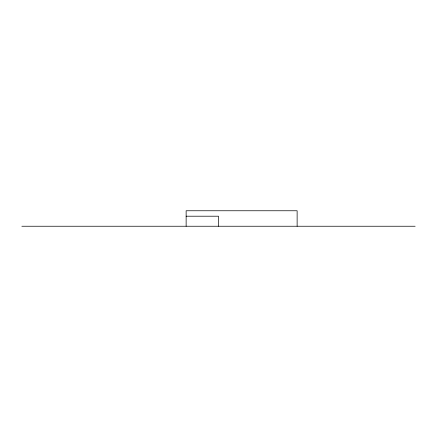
<?xml version="1.0" encoding="UTF-8"?>
<svg xmlns="http://www.w3.org/2000/svg" width="437" height="437" viewBox="0 0 437 437"><rect width="100%" height="100%" fill="white"/><g stroke="black" fill="none" stroke-linecap="round" stroke-linejoin="round"><path stroke-width="0.66" d="M186.135 216.206L218.505 216.206L218.505 226.24M21.85 226.24L415.15 226.24M297.127 226.24L297.127 210.76L186.135 210.76L186.135 226.24"/></g></svg>
